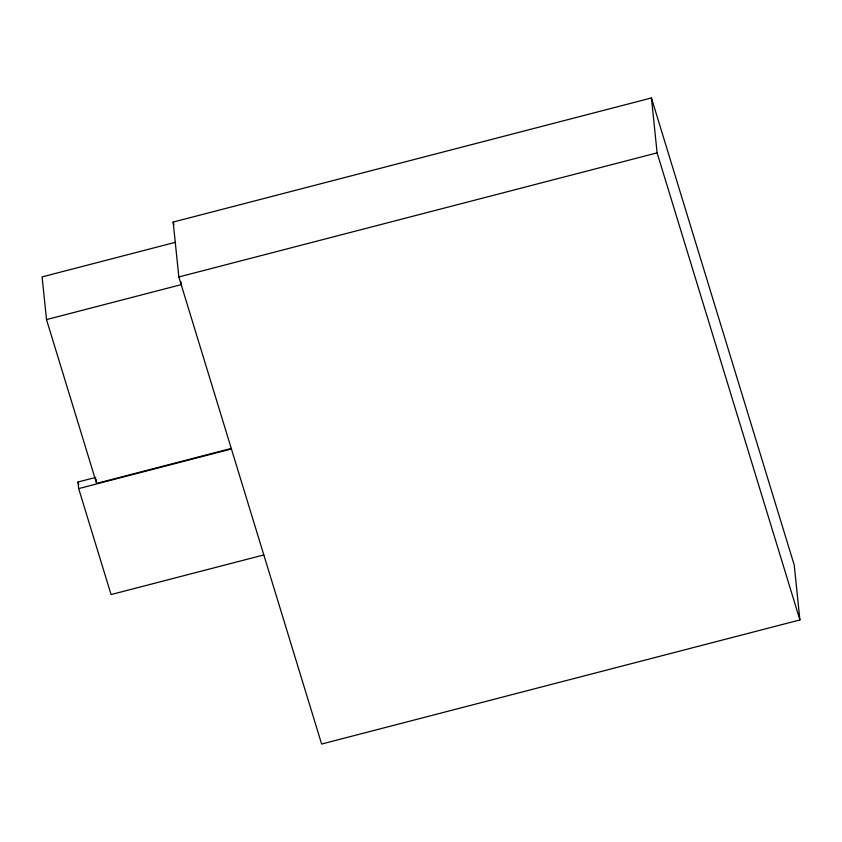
<?xml version="1.0" encoding="UTF-8"?>
<svg xmlns="http://www.w3.org/2000/svg" width="842" height="842" viewBox="0 0 842 842"><rect width="100%" height="100%" fill="white"/><g stroke="black" fill="none" stroke-linecap="round" stroke-linejoin="round"><path stroke-width="1.26" d="M173.168 222.067L651.434 97.956L794.227 565.035L799.9 619.933L321.633 744.044L178.841 276.965L173.168 222.067L173.926 224.572M175.599 242.254L42.1 276.902L46.51 319.592L96.588 483.392L231.361 448.418M178.841 276.965L657.107 152.855L651.434 97.956M46.51 319.592L181.283 284.617L181.019 282.028M263.82 554.931L111.07 594.568L78.674 488.602L77.99 482.013L95.809 477.393M78.674 488.602L231.424 448.965M657.107 152.855L799.9 619.933M77.99 482.013L78.759 484.508M96.188 479.508L96.588 483.392"/></g></svg>
